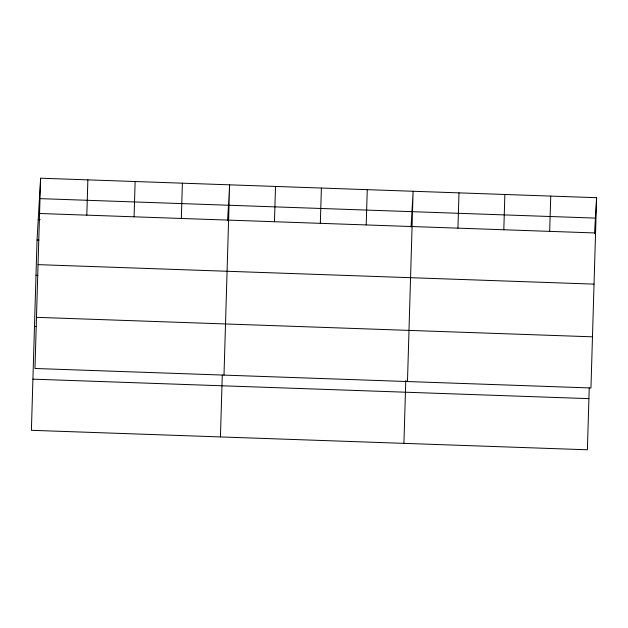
<?xml version="1.0" encoding="UTF-8"?>
<svg xmlns="http://www.w3.org/2000/svg" width="628" height="628" viewBox="0 0 628 628"><rect width="100%" height="100%" fill="white"/><g stroke="black" fill="none" stroke-linecap="round" stroke-linejoin="round"><path stroke-width="0.94" d="M40.608 178.211L34.964 368.487L590.956 387.971L596.6 197.694L40.608 178.211L37.044 240.029L31.4 430.306L587.392 449.789L589.229 387.908M86.821 215.153L87.865 179.867M134.078 216.809L135.13 181.523M181.335 218.458L182.387 183.18M220.436 436.931L222.273 375.049M224 375.112L229.644 184.836L227.587 220.522M274.467 221.723L275.511 186.445M320.335 223.333L321.387 188.055M366.202 224.942L367.254 189.656M403.914 443.36L405.782 380.497M407.478 381.541L413.122 191.265L411.065 226.951M457.945 228.152L458.99 192.875M503.813 229.762L504.865 194.484M549.681 231.371L550.732 196.085M594.543 233.381L596.6 197.694M39.431 198.613L595.423 218.097M39.564 213.496L595.556 232.972M38.222 219.635L40.153 219.698M37.044 240.029L38.975 240.1M38.041 264.639L594.033 284.123M36 275.315L37.931 275.378M36.479 317.336L592.471 336.82M34.485 326.458L36.408 326.529M32.915 379.155L588.907 398.639"/></g></svg>
